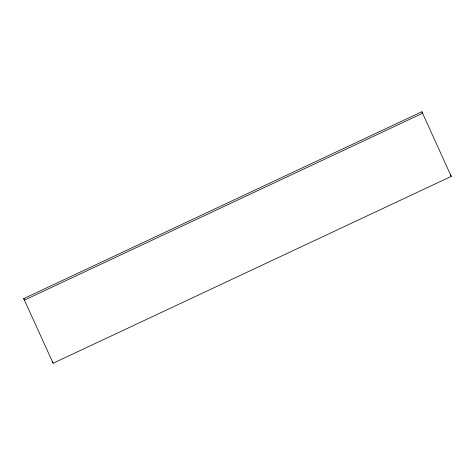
<?xml version="1.0" encoding="UTF-8"?>
<svg xmlns="http://www.w3.org/2000/svg" width="475" height="475" viewBox="0 0 475 475"><rect width="100%" height="100%" fill="white"/><g stroke="black" fill="none" stroke-linecap="round" stroke-linejoin="round"><path stroke-width="0.71" d="M23.75 298.603L421.883 111.756L422.608 113.252L24.474 300.099L23.75 298.603L53.117 363.244L451.25 176.397L421.883 111.756M450.526 174.901L451.25 176.397M52.392 361.748L53.117 363.244"/></g></svg>
